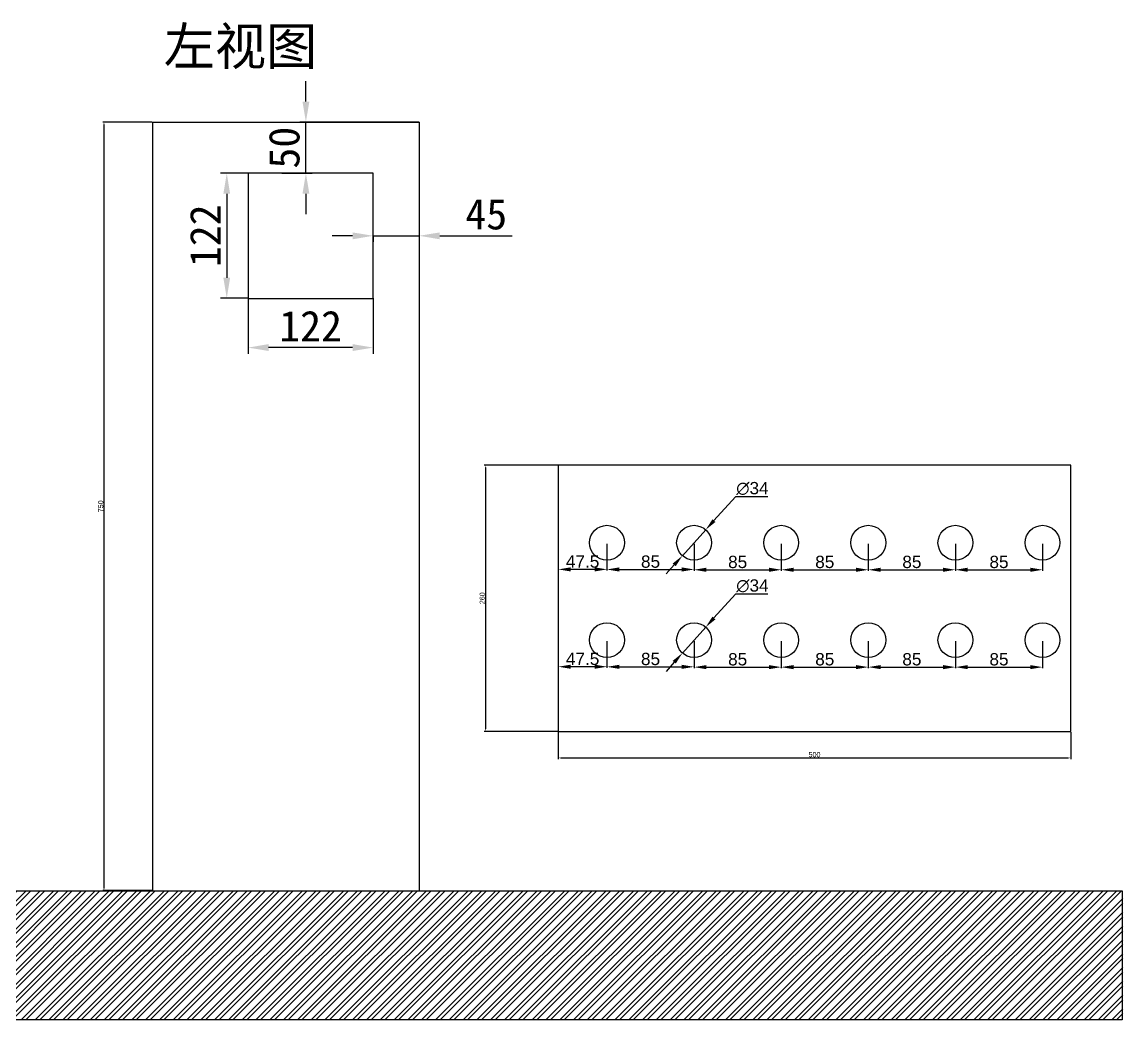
# Model space of a CAD drawing. Header units: millimetres. Extents: x -3630 to 1270, y -52213 to -49192.
# Drawn here: x 195 to 1270, y -52213 to -51239 of the extents above; entities that cross this region are included whole.
import ezdxf

# ---------------------------------------------------------------- set-up
doc = ezdxf.new("R2010")
doc.units = ezdxf.units.MM
doc.layers.add('7', color=7, linetype='Continuous')
doc.styles.add('HZ', font='')
doc.styles.get("Standard").update_dxf_attribs({"font": 'arial.ttf'})
doc.styles.get('HZ').set_extended_font_data('SimSun')
doc.dimstyles.new('30', dxfattribs={"dimtxt": 30, "dimasz": 20, "dimexe": 6, "dimexo": 0, "dimgap": 6, "dimtad": 1, "dimtoh": 1, "dimdec": 1, "dimzin": 9, "dimdsep": 46, "dimtxsty": 'HZ', "dimcen": 0, "dimclrd": 1, "dimclre": 1, "dimclrt": 1, "dimadec": 0, "dimazin": 0, "dimtfac": 1, "dimtdec": 1, "dimtmove": 0, "dimatfit": 3, "dimfxl": 1, "dimlwd": -1, "dimlwe": -1, "dimarcsym": 0})
doc.dimstyles.new('ISO-25', dxfattribs={"dimtxt": 2.5, "dimasz": 2.5, "dimexe": 1.25, "dimexo": 0.625, "dimtad": 1, "dimtxsty": 'Standard', "dimcen": 2.5, "dimadec": 0, "dimazin": 0, "dimtfac": 1, "dimtmove": 0, "dimatfit": 3, "dimfxl": 1, "dimarcsym": 0})
doc.dimstyles.new('ISO-25$0', dxfattribs={"dimscale": 2, "dimtxt": 6, "dimasz": 6, "dimexe": 0.5, "dimexo": 0.5, "dimgap": 0.762, "dimtad": 1, "dimtoh": 1, "dimdsep": 46, "dimtxsty": 'Standard', "dimcen": 2.5, "dimclrd": 1, "dimclre": 1, "dimclrt": 1, "dimadec": 0, "dimazin": 0, "dimtfac": 1, "dimtmove": 0, "dimatfit": 3, "dimfxl": 1, "dimtzin": 0, "dimarcsym": 0})
doc.dimstyles.new('副本 ISO-25', dxfattribs={"dimtxt": 5, "dimasz": 2.5, "dimexe": 1.25, "dimexo": 0.625, "dimtad": 1, "dimdsep": 46, "dimtxsty": 'Standard', "dimcen": 2.5, "dimclrd": 3, "dimclre": 3, "dimclrt": 3, "dimadec": 0, "dimazin": 0, "dimtfac": 1, "dimtmove": 0, "dimatfit": 3, "dimfxl": 1, "dimarcsym": 0})

# ---------------------------------------------------------------- blocks, each defined once
blk = doc.blocks.new('*D125')
at = {"color": 1, "transparency": 16777216}
for p, q in [((472.3, -51316.6), (472.3, -51296.6)), ((582.9, -51336.6), (466.3, -51336.6)), ((472.3, -51386.6), (472.3, -51336.6)), ((448.9, -51386.6), (478.3, -51386.6)), ((472.3, -51406.6), (472.3, -51426.6))]:
    blk.add_line(p, q, dxfattribs=at)
for points in [[(469, -51316.6), (475.7, -51316.6), (472.3, -51336.6)], [(469, -51406.6), (475.7, -51406.6), (472.3, -51386.6)]]:
    blk.add_solid(points, dxfattribs=at)
at = {"layer": 'Defpoints', "color": 0, "transparency": 16777216}
for p in [(472.3, -51336.6), (582.9, -51336.6), (448.9, -51386.6)]:
    blk.add_point(p, dxfattribs=at)
at = {"color": 1, "transparency": 16777216, "insert": (451.3, -51361.6), "char_height": 30, "attachment_point": 5, "rotation": 90, "style": 'HZ'}
blk.add_mtext('50', dxfattribs=at)
blk = doc.blocks.new('*D126')
at = {"color": 1, "transparency": 16777216}
for p, q in [((415.9, -51508.6), (415.9, -51562.7)), ((537.9, -51508.6), (537.9, -51562.7)), ((517.9, -51556.7), (435.9, -51556.7))]:
    blk.add_line(p, q, dxfattribs=at)
for points in [[(435.9, -51553.3), (435.9, -51560), (415.9, -51556.7)], [(517.9, -51553.3), (517.9, -51560), (537.9, -51556.7)]]:
    blk.add_solid(points, dxfattribs=at)
at = {"layer": 'Defpoints', "color": 0, "transparency": 16777216}
for p in [(415.9, -51508.6), (537.9, -51508.6), (415.9, -51556.7)]:
    blk.add_point(p, dxfattribs=at)
at = {"color": 1, "transparency": 16777216, "insert": (476.9, -51535.7), "char_height": 30, "attachment_point": 5, "style": 'HZ'}
blk.add_mtext('122', dxfattribs=at)
blk = doc.blocks.new('*D127')
at = {"color": 1, "transparency": 16777216}
for p, q in [((517.9, -51447.6), (497.9, -51447.6)), ((537.9, -51447.6), (537.9, -51453.6)), ((537.9, -51447.6), (582.9, -51447.6)), ((582.9, -51447.6), (582.9, -51453.6)), ((602.9, -51447.6), (673.6, -51447.6))]:
    blk.add_line(p, q, dxfattribs=at)
for points in [[(517.9, -51444.3), (517.9, -51451), (537.9, -51447.6)], [(602.9, -51444.3), (602.9, -51451), (582.9, -51447.6)]]:
    blk.add_solid(points, dxfattribs=at)
at = {"layer": 'Defpoints', "color": 0, "transparency": 16777216}
for p in [(537.9, -51447.6), (582.9, -51447.6), (582.9, -51447.6)]:
    blk.add_point(p, dxfattribs=at)
at = {"color": 1, "transparency": 16777216, "insert": (648.3, -51426.6), "char_height": 30, "attachment_point": 5, "style": 'HZ'}
blk.add_mtext('45', dxfattribs=at)
blk = doc.blocks.new('*D128')
at = {"color": 1, "transparency": 16777216}
for p, q in [((415.9, -51386.6), (389.1, -51386.6)), ((395.1, -51406.6), (395.1, -51488.6)), ((415.9, -51508.6), (389.1, -51508.6))]:
    blk.add_line(p, q, dxfattribs=at)
for points in [[(391.8, -51406.6), (398.4, -51406.6), (395.1, -51386.6)], [(391.8, -51488.6), (398.4, -51488.6), (395.1, -51508.6)]]:
    blk.add_solid(points, dxfattribs=at)
at = {"layer": 'Defpoints', "color": 0, "transparency": 16777216}
for p in [(415.9, -51386.6), (395.1, -51508.6), (415.9, -51508.6)]:
    blk.add_point(p, dxfattribs=at)
at = {"color": 1, "transparency": 16777216, "insert": (374.1, -51447.6), "char_height": 30, "attachment_point": 5, "rotation": 90, "style": 'HZ'}
blk.add_mtext('122', dxfattribs=at)
blk = doc.blocks.new('*D129')
at = {"color": 3, "lineweight": -2, "transparency": 16777216}
for p, q in [((322.3, -51336.6), (274.1, -51336.6)), ((275.3, -51339.1), (275.3, -52084.1)), ((322.3, -52086.6), (274.1, -52086.6))]:
    blk.add_line(p, q, dxfattribs=at)
at = {"color": 3, "transparency": 16777216}
for points in [[(274.9, -51339.1), (275.7, -51339.1), (275.3, -51336.6)], [(274.9, -52084.1), (275.7, -52084.1), (275.3, -52086.6)]]:
    blk.add_solid(points, dxfattribs=at)
at = {"layer": 'Defpoints', "color": 0, "transparency": 16777216}
for p in [(322.9, -51336.6), (275.3, -52086.6), (322.9, -52086.6)]:
    blk.add_point(p, dxfattribs=at)
at = {"color": 3, "transparency": 16777216, "insert": (272.1, -51711.6), "char_height": 5, "attachment_point": 5, "rotation": 90}
blk.add_mtext('750', dxfattribs=at)
blk = doc.blocks.new('*D130')
at = {"color": 3, "lineweight": -2, "transparency": 16777216}
for p, q in [((718, -51671.3), (646.4, -51671.3)), ((647.6, -51673.8), (647.6, -51928.8)), ((718, -51931.3), (646.4, -51931.3))]:
    blk.add_line(p, q, dxfattribs=at)
at = {"color": 3, "transparency": 16777216}
for points in [[(647.2, -51673.8), (648, -51673.8), (647.6, -51671.3)], [(647.2, -51928.8), (648, -51928.8), (647.6, -51931.3)]]:
    blk.add_solid(points, dxfattribs=at)
at = {"layer": 'Defpoints', "color": 0, "transparency": 16777216}
for p in [(718.6, -51671.3), (647.6, -51931.3), (718.6, -51931.3)]:
    blk.add_point(p, dxfattribs=at)
at = {"color": 3, "transparency": 16777216, "insert": (644.4, -51801.3), "char_height": 5, "attachment_point": 5, "rotation": 90}
blk.add_mtext('260', dxfattribs=at)
blk = doc.blocks.new('*D131')
at = {"color": 3, "lineweight": -2, "transparency": 16777216}
for p, q in [((718.6, -51931.9), (718.6, -51958.4)), ((1218.6, -51931.9), (1218.6, -51958.4)), ((721.1, -51957.1), (1216.1, -51957.1))]:
    blk.add_line(p, q, dxfattribs=at)
at = {"color": 3, "transparency": 16777216}
for points in [[(721.1, -51956.7), (721.1, -51957.5), (718.6, -51957.1)], [(1216.1, -51956.7), (1216.1, -51957.5), (1218.6, -51957.1)]]:
    blk.add_solid(points, dxfattribs=at)
at = {"layer": 'Defpoints', "color": 0, "transparency": 16777216}
for p in [(718.6, -51931.3), (1218.6, -51931.3), (1218.6, -51957.1)]:
    blk.add_point(p, dxfattribs=at)
at = {"color": 3, "transparency": 16777216, "insert": (968.6, -51953.9), "char_height": 5, "attachment_point": 5}
blk.add_mtext('500', dxfattribs=at)
blk = doc.blocks.new('*D133')
at = {"color": 1, "lineweight": -2, "transparency": 16777216}
for p, q in [((766.1, -51748.1), (766.1, -51774.2)), ((851.1, -51748.1), (851.1, -51774.2)), ((778.1, -51773.2), (839.1, -51773.2))]:
    blk.add_line(p, q, dxfattribs=at)
at = {"color": 1, "transparency": 16777216}
for points in [[(778.1, -51771.2), (778.1, -51775.2), (766.1, -51773.2)], [(839.1, -51771.2), (839.1, -51775.2), (851.1, -51773.2)]]:
    blk.add_solid(points, dxfattribs=at)
at = {"layer": 'Defpoints', "color": 0, "transparency": 16777216}
for p in [(766.1, -51747.1), (851.1, -51747.1), (851.1, -51773.2)]:
    blk.add_point(p, dxfattribs=at)
at = {"color": 1, "transparency": 16777216, "insert": (808.6, -51765.6), "char_height": 12, "attachment_point": 5}
blk.add_mtext('85', dxfattribs=at)
blk = doc.blocks.new('*D134')
at = {"color": 1, "lineweight": -2, "transparency": 16777216}
for p, q in [((851.1, -51748.1), (851.1, -51774.5)), ((936.1, -51748.1), (936.1, -51774.5)), ((863.1, -51773.5), (924.1, -51773.5))]:
    blk.add_line(p, q, dxfattribs=at)
at = {"color": 1, "transparency": 16777216}
for points in [[(863.1, -51771.5), (863.1, -51775.5), (851.1, -51773.5)], [(924.1, -51771.5), (924.1, -51775.5), (936.1, -51773.5)]]:
    blk.add_solid(points, dxfattribs=at)
at = {"layer": 'Defpoints', "color": 0, "transparency": 16777216}
for p in [(851.1, -51747.1), (936.1, -51747.1), (936.1, -51773.5)]:
    blk.add_point(p, dxfattribs=at)
at = {"color": 1, "transparency": 16777216, "insert": (893.6, -51765.9), "char_height": 12, "attachment_point": 5}
blk.add_mtext('85', dxfattribs=at)
blk = doc.blocks.new('*D135')
at = {"color": 1, "lineweight": -2, "transparency": 16777216}
for p, q in [((936.1, -51748.1), (936.1, -51774.5)), ((1021.1, -51748.1), (1021.1, -51774.5)), ((948.1, -51773.5), (1009.1, -51773.5))]:
    blk.add_line(p, q, dxfattribs=at)
at = {"color": 1, "transparency": 16777216}
for points in [[(948.1, -51771.5), (948.1, -51775.5), (936.1, -51773.5)], [(1009.1, -51771.5), (1009.1, -51775.5), (1021.1, -51773.5)]]:
    blk.add_solid(points, dxfattribs=at)
at = {"layer": 'Defpoints', "color": 0, "transparency": 16777216}
for p in [(936.1, -51747.1), (1021.1, -51747.1), (1021.1, -51773.5)]:
    blk.add_point(p, dxfattribs=at)
at = {"color": 1, "transparency": 16777216, "insert": (978.6, -51765.9), "char_height": 12, "attachment_point": 5}
blk.add_mtext('85', dxfattribs=at)
blk = doc.blocks.new('*D132')
at = {"color": 1, "lineweight": -2, "transparency": 16777216}
for p, q in [((718.6, -51748.1), (718.6, -51774.1)), ((766.1, -51748.1), (766.1, -51774.1)), ((754.1, -51773.1), (730.6, -51773.1))]:
    blk.add_line(p, q, dxfattribs=at)
at = {"color": 1, "transparency": 16777216}
for points in [[(730.6, -51771.1), (730.6, -51775.1), (718.6, -51773.1)], [(754.1, -51771.1), (754.1, -51775.1), (766.1, -51773.1)]]:
    blk.add_solid(points, dxfattribs=at)
at = {"layer": 'Defpoints', "color": 0, "transparency": 16777216}
for p in [(718.6, -51747.1), (766.1, -51747.1), (718.6, -51773.1)]:
    blk.add_point(p, dxfattribs=at)
at = {"color": 1, "transparency": 16777216, "insert": (742.3, -51765.5), "char_height": 12, "attachment_point": 5}
blk.add_mtext('47.5', dxfattribs=at)
blk = doc.blocks.new('*D136')
at = {"color": 1, "lineweight": -2, "transparency": 16777216}
for p, q in [((891.4, -51702.2), (870.5, -51725.5)), ((923.1, -51702.2), (891.4, -51702.2)), ((839.7, -51759.8), (862.4, -51734.5)), ((831.7, -51768.7), (823.7, -51777.6))]:
    blk.add_line(p, q, dxfattribs=at)
at = {"color": 1, "transparency": 16777216}
for points in [[(869, -51724.2), (871.9, -51726.9), (862.4, -51734.5)], [(830.2, -51767.4), (833.2, -51770), (839.7, -51759.8)]]:
    blk.add_solid(points, dxfattribs=at)
at = {"layer": 'Defpoints', "color": 0, "transparency": 16777216}
for p in [(862.4, -51734.5), (839.7, -51759.8)]:
    blk.add_point(p, dxfattribs=at)
at = {"color": 1, "transparency": 16777216, "insert": (908, -51694.2), "char_height": 12, "attachment_point": 5}
blk.add_mtext('∅34', dxfattribs=at)
blk = doc.blocks.new('*D137')
at = {"color": 1, "lineweight": -2, "transparency": 16777216}
for p, q in [((1021.1, -51748.1), (1021.1, -51774.5)), ((1106.1, -51748.1), (1106.1, -51774.5)), ((1033.1, -51773.5), (1094.1, -51773.5))]:
    blk.add_line(p, q, dxfattribs=at)
at = {"color": 1, "transparency": 16777216}
for points in [[(1033.1, -51771.5), (1033.1, -51775.5), (1021.1, -51773.5)], [(1094.1, -51771.5), (1094.1, -51775.5), (1106.1, -51773.5)]]:
    blk.add_solid(points, dxfattribs=at)
at = {"layer": 'Defpoints', "color": 0, "transparency": 16777216}
for p in [(1021.1, -51747.1), (1106.1, -51747.1), (1106.1, -51773.5)]:
    blk.add_point(p, dxfattribs=at)
at = {"color": 1, "transparency": 16777216, "insert": (1063.6, -51765.9), "char_height": 12, "attachment_point": 5}
blk.add_mtext('85', dxfattribs=at)
blk = doc.blocks.new('*D138')
at = {"color": 1, "lineweight": -2, "transparency": 16777216}
for p, q in [((1106.1, -51748.1), (1106.1, -51774.5)), ((1191.1, -51748.1), (1191.1, -51774.5)), ((1118.1, -51773.5), (1179.1, -51773.5))]:
    blk.add_line(p, q, dxfattribs=at)
at = {"color": 1, "transparency": 16777216}
for points in [[(1118.1, -51771.5), (1118.1, -51775.5), (1106.1, -51773.5)], [(1179.1, -51771.5), (1179.1, -51775.5), (1191.1, -51773.5)]]:
    blk.add_solid(points, dxfattribs=at)
at = {"layer": 'Defpoints', "color": 0, "transparency": 16777216}
for p in [(1106.1, -51747.1), (1191.1, -51747.1), (1191.1, -51773.5)]:
    blk.add_point(p, dxfattribs=at)
at = {"color": 1, "transparency": 16777216, "insert": (1148.6, -51765.9), "char_height": 12, "attachment_point": 5}
blk.add_mtext('85', dxfattribs=at)
blk = doc.blocks.new('*D140')
at = {"color": 1, "lineweight": -2, "transparency": 16777216}
for p, q in [((766.1, -51843.1), (766.1, -51869.2)), ((851.1, -51843.1), (851.1, -51869.2)), ((778.1, -51868.2), (839.1, -51868.2))]:
    blk.add_line(p, q, dxfattribs=at)
at = {"color": 1, "transparency": 16777216}
for points in [[(778.1, -51866.2), (778.1, -51870.2), (766.1, -51868.2)], [(839.1, -51866.2), (839.1, -51870.2), (851.1, -51868.2)]]:
    blk.add_solid(points, dxfattribs=at)
at = {"layer": 'Defpoints', "color": 0, "transparency": 16777216}
for p in [(766.1, -51842.1), (851.1, -51842.1), (851.1, -51868.2)]:
    blk.add_point(p, dxfattribs=at)
at = {"color": 1, "transparency": 16777216, "insert": (808.6, -51860.6), "char_height": 12, "attachment_point": 5}
blk.add_mtext('85', dxfattribs=at)
blk = doc.blocks.new('*D141')
at = {"color": 1, "lineweight": -2, "transparency": 16777216}
for p, q in [((851.1, -51843.1), (851.1, -51869.5)), ((936.1, -51843.1), (936.1, -51869.5)), ((863.1, -51868.5), (924.1, -51868.5))]:
    blk.add_line(p, q, dxfattribs=at)
at = {"color": 1, "transparency": 16777216}
for points in [[(863.1, -51866.5), (863.1, -51870.5), (851.1, -51868.5)], [(924.1, -51866.5), (924.1, -51870.5), (936.1, -51868.5)]]:
    blk.add_solid(points, dxfattribs=at)
at = {"layer": 'Defpoints', "color": 0, "transparency": 16777216}
for p in [(851.1, -51842.1), (936.1, -51842.1), (936.1, -51868.5)]:
    blk.add_point(p, dxfattribs=at)
at = {"color": 1, "transparency": 16777216, "insert": (893.6, -51860.9), "char_height": 12, "attachment_point": 5}
blk.add_mtext('85', dxfattribs=at)
blk = doc.blocks.new('*D142')
at = {"color": 1, "lineweight": -2, "transparency": 16777216}
for p, q in [((936.1, -51843.1), (936.1, -51869.5)), ((1021.1, -51843.1), (1021.1, -51869.5)), ((948.1, -51868.5), (1009.1, -51868.5))]:
    blk.add_line(p, q, dxfattribs=at)
at = {"color": 1, "transparency": 16777216}
for points in [[(948.1, -51866.5), (948.1, -51870.5), (936.1, -51868.5)], [(1009.1, -51866.5), (1009.1, -51870.5), (1021.1, -51868.5)]]:
    blk.add_solid(points, dxfattribs=at)
at = {"layer": 'Defpoints', "color": 0, "transparency": 16777216}
for p in [(936.1, -51842.1), (1021.1, -51842.1), (1021.1, -51868.5)]:
    blk.add_point(p, dxfattribs=at)
at = {"color": 1, "transparency": 16777216, "insert": (978.6, -51860.9), "char_height": 12, "attachment_point": 5}
blk.add_mtext('85', dxfattribs=at)
blk = doc.blocks.new('*D139')
at = {"color": 1, "lineweight": -2, "transparency": 16777216}
for p, q in [((718.6, -51843.1), (718.6, -51869.1)), ((766.1, -51843.1), (766.1, -51869.1)), ((754.1, -51868.1), (730.6, -51868.1))]:
    blk.add_line(p, q, dxfattribs=at)
at = {"color": 1, "transparency": 16777216}
for points in [[(730.6, -51866.1), (730.6, -51870.1), (718.6, -51868.1)], [(754.1, -51866.1), (754.1, -51870.1), (766.1, -51868.1)]]:
    blk.add_solid(points, dxfattribs=at)
at = {"layer": 'Defpoints', "color": 0, "transparency": 16777216}
for p in [(718.6, -51842.1), (766.1, -51842.1), (718.6, -51868.1)]:
    blk.add_point(p, dxfattribs=at)
at = {"color": 1, "transparency": 16777216, "insert": (742.3, -51860.5), "char_height": 12, "attachment_point": 5}
blk.add_mtext('47.5', dxfattribs=at)
blk = doc.blocks.new('*D143')
at = {"color": 1, "lineweight": -2, "transparency": 16777216}
for p, q in [((891.4, -51797.2), (870.5, -51820.5)), ((923.1, -51797.2), (891.4, -51797.2)), ((839.7, -51854.8), (862.4, -51829.5)), ((831.7, -51863.7), (823.7, -51872.6))]:
    blk.add_line(p, q, dxfattribs=at)
at = {"color": 1, "transparency": 16777216}
for points in [[(869, -51819.2), (871.9, -51821.9), (862.4, -51829.5)], [(830.2, -51862.4), (833.2, -51865), (839.7, -51854.8)]]:
    blk.add_solid(points, dxfattribs=at)
at = {"layer": 'Defpoints', "color": 0, "transparency": 16777216}
for p in [(862.4, -51829.5), (839.7, -51854.8)]:
    blk.add_point(p, dxfattribs=at)
at = {"color": 1, "transparency": 16777216, "insert": (908, -51789.2), "char_height": 12, "attachment_point": 5}
blk.add_mtext('∅34', dxfattribs=at)
blk = doc.blocks.new('*D144')
at = {"color": 1, "lineweight": -2, "transparency": 16777216}
for p, q in [((1021.1, -51843.1), (1021.1, -51869.5)), ((1106.1, -51843.1), (1106.1, -51869.5)), ((1033.1, -51868.5), (1094.1, -51868.5))]:
    blk.add_line(p, q, dxfattribs=at)
at = {"color": 1, "transparency": 16777216}
for points in [[(1033.1, -51866.5), (1033.1, -51870.5), (1021.1, -51868.5)], [(1094.1, -51866.5), (1094.1, -51870.5), (1106.1, -51868.5)]]:
    blk.add_solid(points, dxfattribs=at)
at = {"layer": 'Defpoints', "color": 0, "transparency": 16777216}
for p in [(1021.1, -51842.1), (1106.1, -51842.1), (1106.1, -51868.5)]:
    blk.add_point(p, dxfattribs=at)
at = {"color": 1, "transparency": 16777216, "insert": (1063.6, -51860.9), "char_height": 12, "attachment_point": 5}
blk.add_mtext('85', dxfattribs=at)
blk = doc.blocks.new('*D145')
at = {"color": 1, "lineweight": -2, "transparency": 16777216}
for p, q in [((1106.1, -51843.1), (1106.1, -51869.5)), ((1191.1, -51843.1), (1191.1, -51869.5)), ((1118.1, -51868.5), (1179.1, -51868.5))]:
    blk.add_line(p, q, dxfattribs=at)
at = {"color": 1, "transparency": 16777216}
for points in [[(1118.1, -51866.5), (1118.1, -51870.5), (1106.1, -51868.5)], [(1179.1, -51866.5), (1179.1, -51870.5), (1191.1, -51868.5)]]:
    blk.add_solid(points, dxfattribs=at)
at = {"layer": 'Defpoints', "color": 0, "transparency": 16777216}
for p in [(1106.1, -51842.1), (1191.1, -51842.1), (1191.1, -51868.5)]:
    blk.add_point(p, dxfattribs=at)
at = {"color": 1, "transparency": 16777216, "insert": (1148.6, -51860.9), "char_height": 12, "attachment_point": 5}
blk.add_mtext('85', dxfattribs=at)

msp = doc.modelspace()

# ---------------------------------------------------------------- hatches: boundary and pattern name
at = {"true_color": 0x636466}
h = msp.add_hatch(dxfattribs=at)
h.set_pattern_fill('ANSI32', color=251)
h.set_pattern_definition([(45, (-99290.04, -37104.898), (-6.7351921, 6.7351921), []), (45, (-99285.55, -37104.898), (-6.7351921, 6.7351921), [])])
h.paths.add_polyline_path([(-559.312, -52086.675), (-559.312, -52212.807), (1269.586, -52212.807), (1269.586, -52086.675)])

# ---------------------------------------------------------------- linework, layer by layer
for p, q in [((322.904, -52086.646), (322.904, -51336.646)), ((322.904, -51336.646), (582.904, -51336.646)), ((582.904, -51336.646), (582.904, -52086.646)), ((496.904, -51386.646), (496.904, -51386.646)), ((718.584, -51671.321), (718.584, -51931.321)), ((1218.584, -51671.321), (718.584, -51671.321)), ((1218.584, -51931.321), (1218.584, -51671.321)), ((718.584, -51931.321), (1218.584, -51931.321))]:
    msp.add_line(p, q)
at = {"color": 7}
for p, q in [((537.904, -51386.646), (415.904, -51386.646)), ((415.904, -51386.646), (415.904, -51508.646)), ((537.904, -51508.646), (537.904, -51386.646)), ((415.904, -51508.646), (537.904, -51508.646))]:
    msp.add_line(p, q, dxfattribs=at)
msp.add_lwpolyline([(-559.992, -52086.646), (1268.907, -52086.646), (1268.907, -52212.778), (-559.992, -52212.778)], close=True)
for centre in [(766.084, -51747.127), (851.084, -51747.127), (936.084, -51747.127), (1021.084, -51747.127), (1106.084, -51747.127), (1191.084, -51747.127), (766.084, -51842.121), (851.084, -51842.121), (936.084, -51842.121), (1021.084, -51842.121), (1106.084, -51842.121), (1191.084, -51842.121)]:
    msp.add_circle(centre, 17, dxfattribs=at)

# ---------------------------------------------------------------- texts
at = {"layer": '7', "insert": (333.685, -51244.323), "char_height": 36.56779, "attachment_point": 1}
msp.add_mtext_dynamic_manual_height_columns('{\\fSimSun|b0|i0|c134|p2;左视图}', width=386.2881, gutter_width=18.284, heights=[0], dxfattribs=at)

# ---------------------------------------------------------------- dimensions: what is measured, and where the dimension line sits
dim = msp.add_linear_dim(base=(472.329, -51336.646), p1=(448.904, -51386.646), p2=(582.904, -51336.646), angle=90, dimstyle='30')
dim.commit()
dim.dimension.update_dxf_attribs({"geometry": '*D125', "text_midpoint": (472.329, -51361.646), "dimtype": 160})
for base, p1, p2, dimstyle, picture, middle in [((275.319, -52086.646), (322.904, -51336.646), (322.904, -52086.646), '副本 ISO-25', '*D129', (272.141, -51711.646)), ((395.101, -51508.646), (415.904, -51386.646), (415.904, -51508.646), '30', '*D128', (374.101, -51447.646)), ((647.604, -51931.321), (718.584, -51671.321), (718.584, -51931.321), '副本 ISO-25', '*D130', (644.426, -51801.321))]:
    dim = msp.add_linear_dim(base=base, p1=p1, p2=p2, angle=90, dimstyle=dimstyle)
    dim.commit()
    dim.dimension.update_dxf_attribs({"geometry": picture, "text_midpoint": middle})
for base, p1, p2, dimstyle, picture, middle in [((582.904, -51447.646), (537.904, -51447.646), (582.904, -51447.646), '30', '*D127', (648.261, -51426.646)), ((851.084, -51773.219), (766.084, -51747.127), (851.084, -51747.127), 'ISO-25$0', '*D133', (808.584, -51765.568)), ((936.084, -51773.519), (851.084, -51747.127), (936.084, -51747.127), 'ISO-25$0', '*D134', (893.584, -51765.868)), ((1021.084, -51773.519), (936.084, -51747.127), (1021.084, -51747.127), 'ISO-25$0', '*D135', (978.584, -51765.868)), ((1106.084, -51773.519), (1021.084, -51747.127), (1106.084, -51747.127), 'ISO-25$0', '*D137', (1063.584, -51765.868)), ((1191.084, -51773.519), (1106.084, -51747.127), (1191.084, -51747.127), 'ISO-25$0', '*D138', (1148.584, -51765.868)), ((851.084, -51868.214), (766.084, -51842.121), (851.084, -51842.121), 'ISO-25$0', '*D140', (808.584, -51860.563)), ((936.084, -51868.513), (851.084, -51842.121), (936.084, -51842.121), 'ISO-25$0', '*D141', (893.584, -51860.862)), ((1021.084, -51868.513), (936.084, -51842.121), (1021.084, -51842.121), 'ISO-25$0', '*D142', (978.584, -51860.862)), ((1106.084, -51868.513), (1021.084, -51842.121), (1106.084, -51842.121), 'ISO-25$0', '*D144', (1063.584, -51860.862)), ((1191.084, -51868.513), (1106.084, -51842.121), (1191.084, -51842.121), 'ISO-25$0', '*D145', (1148.584, -51860.862)), ((1218.584, -51957.124), (718.584, -51931.321), (1218.584, -51931.321), '副本 ISO-25', '*D131', (968.584, -51953.946))]:
    dim = msp.add_linear_dim(base=base, p1=p1, p2=p2, dimstyle=dimstyle)
    dim.commit()
    dim.dimension.update_dxf_attribs({"geometry": picture, "text_midpoint": middle})
for base, p1, p2, dimstyle, picture, middle in [((415.904, -51556.652), (537.904, -51508.646), (415.904, -51508.646), '30', '*D126', (476.904, -51556.652)), ((718.584, -51773.086), (766.084, -51747.127), (718.584, -51747.127), 'ISO-25$0', '*D132', (742.334, -51773.086)), ((718.584, -51868.08), (766.084, -51842.121), (718.584, -51842.121), 'ISO-25$0', '*D139', (742.334, -51868.08))]:
    dim = msp.add_linear_dim(base=base, p1=p1, p2=p2, dimstyle=dimstyle)
    dim.commit()
    dim.dimension.update_dxf_attribs({"geometry": picture, "text_midpoint": middle, "dimtype": 160})
for p1, p2, picture, middle in [((839.73, -51759.78), (862.438, -51734.474), '*D136', (908.035, -51702.182)), ((839.73, -51854.774), (862.438, -51829.468), '*D143', (908.035, -51797.177))]:
    dim = msp.add_diameter_dim_2p(p1=p1, p2=p2, dimstyle='ISO-25', override={"dimscale": 2, "dimtxt": 6, "dimasz": 6, "dimexe": 0.5, "dimexo": 0.5, "dimgap": 0.762, "dimtoh": 1, "dimdsep": 46, "dimclrd": 1, "dimclre": 1, "dimclrt": 1, "dimtzin": 0})
    dim.commit()
    dim.dimension.update_dxf_attribs({"geometry": picture, "text_midpoint": middle, "dimtype": 163})

doc.saveas('drawing.dxf')
